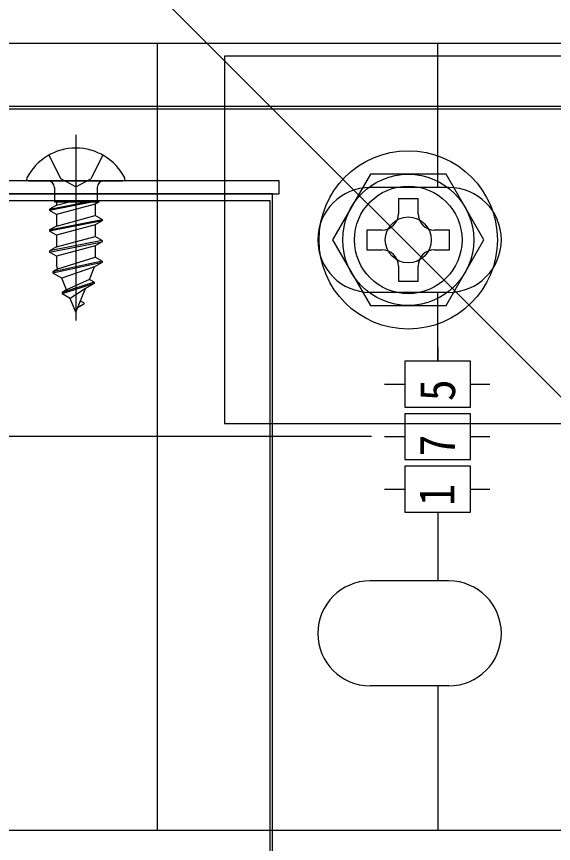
# Model space of a CAD drawing. Units: millimetres, scale not verified. Extents: x -875 to 875, y -1299 to 1291.
# Drawn here: x -242.5 to -201.6, y 808.8 to 871.8 of the extents above; entities that cross this region are included whole.
import ezdxf
from ezdxf.enums import TextEntityAlignment as Align

# ---------------------------------------------------------------- set-up
doc = ezdxf.new("R2010")
doc.units = ezdxf.units.MM
doc.header["$LTSCALE"] = 8
for name, color, linetype in [('0-3_YKK_12', 2, 'Continuous'), ('0-4_YKK_13', 4, 'Continuous'), ('0-5_YKK_D', 6, 'Continuous')]:
    doc.layers.add(name, color=color, linetype=linetype)
doc.styles.add('ＭＳ ゴシック', font='')
doc.styles.get('ＭＳ ゴシック').set_extended_font_data('MS Gothic')

msp = doc.modelspace()

# ---------------------------------------------------------------- linework, layer by layer
at = {"layer": '0-3_YKK_12'}
msp.add_line((-298, 939.804), (-98, 739.804), dxfattribs=at)
for points in [[(-278.5, 865.004), (747, 865.004), (747, 894.804), (-278.5, 894.804)], [(-253, 857.804), (-223.2, 857.804), (-223.2, 131.804), (-253, 131.804)]]:
    msp.add_lwpolyline(points, close=True, dxfattribs=at)
for points in [[(-279, 893.604), (-279, 864.804), (118.6, 864.804)], [(-223, 640.704), (-223, 858.304), (-251.5, 858.304)]]:
    msp.add_lwpolyline(points, dxfattribs=at)
at = {"layer": '0-4_YKK_13'}
for p, q in [((-296.7, 869.804), (-155.7, 869.804)), ((-231.8, 869.804), (-231.8, 809.804)), ((-210.4, 858.804), (-210.4, 869.804)), ((-238, 862.804), (-238, 848.65)), ((-240.05, 861.27), (-239.145, 859.455)), ((-235.95, 861.27), (-236.855, 859.455)), ((-238, 858.846), (-239.145, 859.455)), ((-238, 858.846), (-236.855, 859.455)), ((-241.596, 859.304), (-234.404, 859.304)), ((-239.635, 858.804), (-239.635, 857.717)), ((-236.365, 858.804), (-236.365, 857.717)), ((-209.55, 858.804), (-215.55, 858.804)), ((-236.642, 857.717), (-240, 857.049)), ((-240, 857.149), (-237.145, 857.717)), ((-239.635, 857.717), (-236.221, 857.717)), ((-239.475, 857.717), (-239.475, 857.452)), ((-239.475, 857.452), (-238.494, 857.717)), ((-236.525, 857.541), (-239.475, 856.746)), ((-236.221, 857.717), (-236.525, 857.541)), ((-236.525, 857.541), (-236.525, 856.657)), ((-213.4, 857.954), (-213.4, 856.804)), ((-213.4, 857.954), (-211.9, 857.954)), ((-211.9, 856.804), (-211.9, 857.954)), ((-239.475, 857.452), (-240, 857.149)), ((-240, 857.149), (-240, 857.049)), ((-239.475, 856.746), (-240, 857.049)), ((-240, 855.559), (-236, 856.354)), ((-236, 856.254), (-240, 855.459)), ((-239.475, 856.746), (-239.475, 855.862)), ((-239.475, 855.862), (-236.525, 856.657)), ((-236, 856.354), (-236.525, 856.657)), ((-236.525, 855.951), (-239.475, 855.156)), ((-236.525, 855.951), (-236.525, 855.067)), ((-239.475, 855.156), (-240, 855.459)), ((-239.475, 855.156), (-239.475, 854.272)), ((-239.475, 854.272), (-236.525, 855.067)), ((-236, 854.764), (-236.525, 855.067)), ((-215.8, 855.554), (-215.8, 854.054)), ((-214.65, 855.554), (-215.8, 855.554)), ((-209.5, 855.554), (-210.65, 855.554)), ((-209.5, 854.054), (-209.5, 855.554)), ((-236, 854.764), (-240, 853.969)), ((-240, 853.869), (-236, 854.664)), ((-236.525, 854.361), (-239.475, 853.566)), ((-236, 854.664), (-236.525, 854.361)), ((-236.525, 854.361), (-236.525, 853.477)), ((-236, 854.764), (-236, 854.664)), ((-239.475, 854.272), (-240, 853.969)), ((-240, 853.969), (-240, 853.869)), ((-239.475, 853.566), (-240, 853.869)), ((-215.8, 854.054), (-214.65, 854.054)), ((-210.65, 854.054), (-209.5, 854.054)), ((-236, 853.174), (-239.75, 852.379)), ((-239.475, 853.566), (-239.475, 852.865)), ((-239.366, 852.601), (-236.525, 853.477)), ((-236, 853.174), (-236.525, 853.477)), ((-236, 853.174), (-236, 853.074)), ((-236, 853.074), (-239.75, 852.279)), ((-239.366, 852.601), (-239.75, 852.379)), ((-239.366, 852.601), (-239.475, 852.865)), ((-236.576, 852.741), (-239.07, 851.886)), ((-236.968, 851.796), (-236.576, 852.741)), ((-236, 853.074), (-236.576, 852.741)), ((-213.4, 852.804), (-213.4, 851.654)), ((-239.75, 852.379), (-239.75, 852.279)), ((-239.07, 851.886), (-239.75, 852.279)), ((-238.699, 850.992), (-239.07, 851.886)), ((-236.6, 851.584), (-239.05, 850.789)), ((-236.968, 851.796), (-238.699, 850.992)), ((-236.6, 851.484), (-237.253, 851.107)), ((-236.6, 851.584), (-236.968, 851.796)), ((-238.699, 850.992), (-239.05, 850.789)), ((-239.05, 850.789), (-239.05, 850.689)), ((-238.424, 850.328), (-239.05, 850.689)), ((-237.253, 851.107), (-238.424, 850.328)), ((-238, 849.304), (-237.253, 851.107)), ((-209.55, 850.804), (-215.55, 850.804)), ((-210.4, 845.554), (-210.4, 850.804)), ((-238, 849.304), (-238.424, 850.328)), ((-237.4, 849.994), (-237.654, 850.14)), ((-210.4, 846.589), (-210.4, 845.554)), ((-214.46, 843.804), (-212.9, 843.804)), ((-207.9, 843.804), (-206.425, 843.804)), ((-214.46, 839.804), (-212.9, 839.804)), ((-207.9, 839.804), (-206.425, 839.804)), ((-214.46, 835.804), (-212.9, 835.804)), ((-207.9, 835.804), (-206.425, 835.804)), ((-210.4, 834.054), (-210.4, 832.054)), ((-210.4, 834.054), (-210.4, 832.883)), ((-210.4, 834.054), (-210.4, 828.804)), ((-209.55, 828.804), (-215.55, 828.804)), ((-209.55, 820.804), (-215.55, 820.804)), ((-210.4, 820.804), (-210.4, 809.804))]:
    msp.add_line(p, q, dxfattribs=at)
for points in [[(-296.7, 869.804), (-296.7, 809.804), (-155.7, 809.804), (-155.7, 869.804)], [(-236, 856.354), (-236, 856.254), (-236.525, 855.951)], [(-239.475, 855.862), (-240, 855.559), (-240, 855.459)], [(-213.4, 851.654), (-211.9, 851.654), (-211.9, 852.804)], [(-236.6, 851.584), (-236.6, 851.484), (-239.05, 850.689)], [(-237.4, 849.994), (-237.4, 849.894), (-237.867, 849.624)]]:
    msp.add_lwpolyline(points, dxfattribs=at)
for points in [[(-226.65, 840.804), (-198.65, 840.804), (-198.65, 868.804), (-226.65, 868.804)], [(-215.537, 859.804), (-218.424, 854.804), (-215.537, 849.804), (-209.763, 849.804), (-206.876, 854.804), (-209.763, 859.804)], [(-253.5, 858.304), (-222.5, 858.304), (-222.5, 859.304), (-253.5, 859.304)], [(-207.9, 842.054), (-207.9, 845.554), (-212.9, 845.554), (-212.9, 842.054)], [(-207.9, 838.054), (-207.9, 841.554), (-212.9, 841.554), (-212.9, 838.054)], [(-207.9, 834.054), (-207.9, 837.554), (-212.9, 837.554), (-212.9, 834.054)]]:
    msp.add_lwpolyline(points, close=True, dxfattribs=at)
for radius in [6.8, 5, 4.1, 1.75]:
    msp.add_circle((-212.65, 854.804), radius, dxfattribs=at)
for centre, radius, start, end in [((-238, 857.604), 4.2, 27.28096, 152.71904), ((-241.596, 859.458), 0.154, 152.71904, 270), ((-234.404, 859.458), 0.154, 270, 27.28096), ((-240.135, 858.804), 0.5, 0, 90), ((-235.865, 858.804), 0.5, 90, 180), ((-215.55, 854.804), 4, 90, 270), ((-209.55, 854.804), 4, 270, 90), ((-214.65, 856.804), 1.25, 270, 0), ((-210.65, 856.804), 1.25, 180, 270), ((-214.65, 852.804), 1.25, 0, 90), ((-210.65, 852.804), 1.25, 90, 180), ((-215.55, 824.804), 4, 90, 270), ((-209.55, 824.804), 4, 270, 90)]:
    msp.add_arc(centre, radius, start, end, dxfattribs=at)
at = {"layer": '0-5_YKK_D'}
for q in [(-389, 839.804), (-389, 839.804), (-359, 839.804)]:
    msp.add_line((-215.46, 839.804), q, dxfattribs=at)

# ---------------------------------------------------------------- texts
at = {"layer": '0-4_YKK_13', "style": 'ＭＳ ゴシック', "width": 0.9}
for s, p in [('5', (-208.26, 842.511)), ('7', (-208.278, 838.299)), ('1', (-208.318, 834.536))]:
    msp.add_text(s, height=2.711, rotation=90, dxfattribs=at).set_placement(p, align=Align.BOTTOM_LEFT)

doc.saveas('drawing.dxf')
